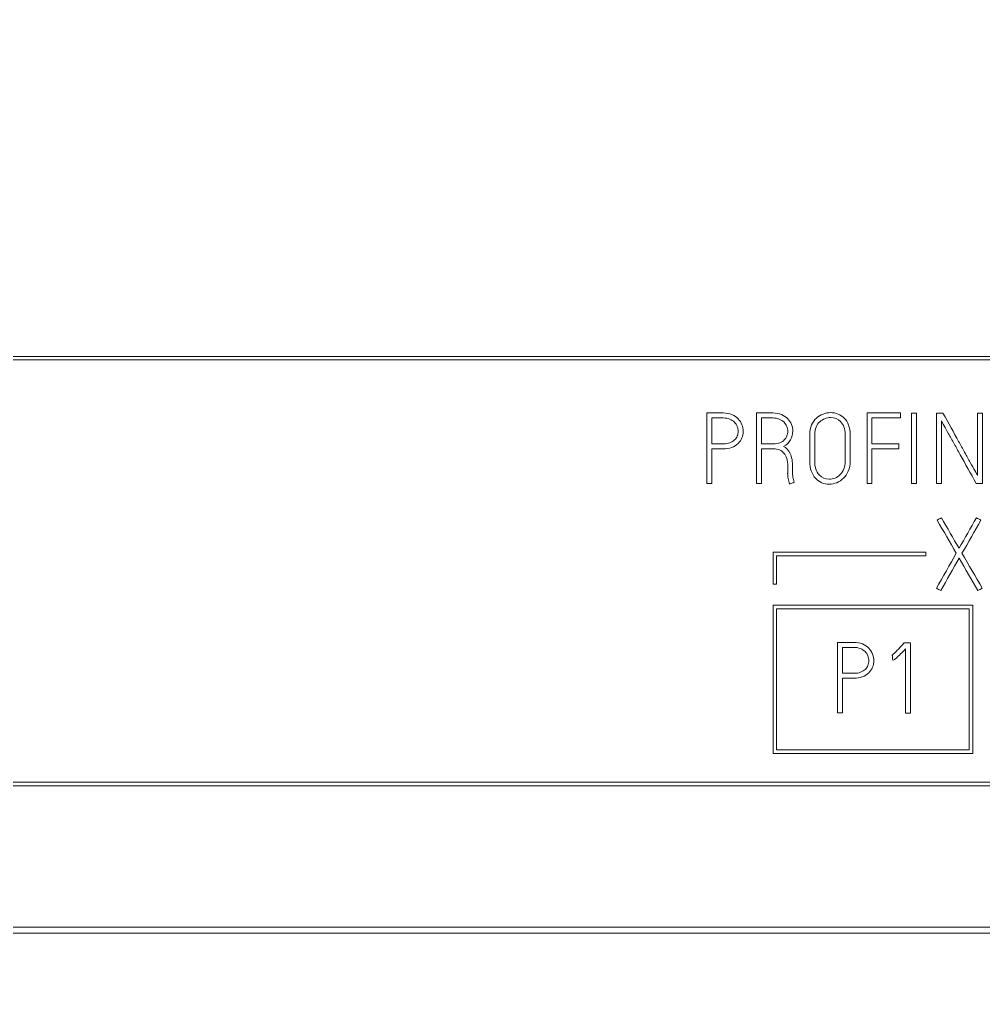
# Model space of a CAD drawing. Header units: millimetres. Extents: x 0 to 1189, y 0 to 841.
# Drawn here: x 955.09 to 982.38, y 293.52 to 321.5 of the extents above; entities that cross this region are included whole.
import ezdxf

# ---------------------------------------------------------------- set-up
doc = ezdxf.new("R2010")
doc.units = ezdxf.units.MM
doc.layers.add('1', color=7, linetype='Continuous')

msp = doc.modelspace()

# ---------------------------------------------------------------- linework, layer by layer
at = {"layer": '1', "color": 7, "linetype": 'Continuous', "lineweight": 13}
for p, q in [((1031.925, 311.961), (882.266, 311.961)), ((882.368, 311.861), (1031.825, 311.861)), ((980.755, 306.411), (976.425, 306.411)), ((976.425, 306.411), (976.425, 305.511)), ((976.525, 305.511), (976.525, 306.311)), ((976.525, 306.311), (980.755, 306.311)), ((980.755, 306.311), (980.755, 306.411)), ((976.425, 305.511), (976.525, 305.511)), ((982.084, 304.911), (976.425, 304.911)), ((976.425, 304.911), (976.425, 300.711)), ((976.525, 300.811), (976.525, 304.811)), ((976.525, 304.811), (981.984, 304.811)), ((981.984, 304.811), (981.984, 300.811)), ((982.084, 300.711), (982.084, 304.911)), ((976.425, 300.711), (982.084, 300.711)), ((981.984, 300.811), (976.525, 300.811)), ((882.266, 299.789), (1031.925, 299.789)), ((1031.825, 299.896), (882.368, 299.896)), ((875.08, 295.621), (1039.08, 295.621)), ((878.789, 295.79), (1035.36, 295.79))]:
    msp.add_line(p, q, dxfattribs=at)
for points, knots in [([(950.48, 224.19), (898.21, 224.19), (842.672, 224.19), (783.868, 224.19), (777.143, 224.19), (773.452, 224.19), (772.941, 224.19), (772.593, 224.19), (772.362, 224.19), (771.984, 224.197), (770.669, 224.274), (768.364, 224.788), (765.613, 226.213), (763.316, 228.292), (761.893, 230.477), (761.135, 232.357), (760.808, 233.611), (760.648, 234.609), (760.587, 235.255), (760.568, 235.699), (760.562, 235.924), (760.562, 236.058), (760.562, 236.216), (760.561, 236.445), (760.562, 237.055), (760.562, 237.972), (760.561, 238.996), (760.562, 245.938), (760.562, 259.005), (760.562, 298.004), (760.561, 356.81), (760.562, 415.607), (760.561, 449.918), (760.562, 458.897), (760.561, 461.761), (760.562, 463.181), (760.561, 463.91), (760.562, 464.25), (760.562, 464.466), (760.565, 464.602), (760.567, 464.681), (760.585, 465.198), (760.689, 466.243), (761.139, 468.204), (762.201, 470.586), (764.142, 473), (766.634, 474.84), (769.058, 475.801), (770.812, 476.128), (771.698, 476.205), (772.208, 476.226), (772.877, 476.227), (773.791, 476.227), (775.425, 476.227), (779.916, 476.227), (790.535, 476.227), (852.604, 476.227), (963.681, 476.227), (1071.488, 476.227), (1130.292, 476.227), (1137.017, 476.227), (1140.708, 476.227), (1141.22, 476.227), (1141.568, 476.227), (1141.799, 476.227), (1142.176, 476.22), (1143.491, 476.143), (1145.796, 475.628), (1148.547, 474.204), (1150.844, 472.125), (1152.267, 469.94), (1153.026, 468.06), (1153.353, 466.806), (1153.512, 465.807), (1153.573, 465.161), (1153.593, 464.718), (1153.598, 464.492), (1153.598, 464.359), (1153.599, 464.201), (1153.599, 463.972), (1153.599, 463.361), (1153.599, 462.444), (1153.599, 461.421), (1153.599, 454.479), (1153.599, 441.411), (1153.599, 402.413), (1153.599, 343.606), (1153.599, 284.809), (1153.599, 250.498), (1153.599, 241.52), (1153.599, 238.655), (1153.599, 237.235), (1153.599, 236.506), (1153.599, 236.167), (1153.598, 235.951), (1153.595, 235.814), (1153.593, 235.735), (1153.575, 235.218), (1153.471, 234.174), (1153.021, 232.213), (1151.96, 229.831), (1150.019, 227.417), (1147.526, 225.577), (1145.102, 224.616), (1143.349, 224.288), (1142.463, 224.211), (1141.952, 224.19), (1141.284, 224.189), (1140.369, 224.19), (1138.735, 224.189), (1134.244, 224.19), (1123.625, 224.189), (1061.556, 224.19), (1002.751, 224.19), (950.48, 224.19)], [0, 0, 0, 0, 0.125, 0.132812, 0.140625, 0.141113, 0.141602, 0.141846, 0.141968, 0.14209, 0.142578, 0.144531, 0.146484, 0.148438, 0.150391, 0.151367, 0.152344, 0.152832, 0.15332, 0.153564, 0.153687, 0.153748, 0.153809, 0.154053, 0.154297, 0.155273, 0.15625, 0.156738, 0.171875, 0.1875, 0.25, 0.3125, 0.328125, 0.332031, 0.333984, 0.334961, 0.335449, 0.335693, 0.335815, 0.335876, 0.335938, 0.335968, 0.336914, 0.337891, 0.339844, 0.341797, 0.34375, 0.345703, 0.34668, 0.347168, 0.347412, 0.347656, 0.348633, 0.349609, 0.351562, 0.359375, 0.375, 0.5, 0.625, 0.632812, 0.640625, 0.641113, 0.641602, 0.641846, 0.641968, 0.64209, 0.642578, 0.644531, 0.646484, 0.648438, 0.650391, 0.651367, 0.652344, 0.652832, 0.65332, 0.653564, 0.653687, 0.653748, 0.653809, 0.654053, 0.654297, 0.655273, 0.65625, 0.656738, 0.671875, 0.6875, 0.75, 0.8125, 0.828125, 0.832031, 0.833984, 0.834961, 0.835449, 0.835693, 0.835815, 0.835876, 0.835938, 0.835968, 0.836914, 0.837891, 0.839844, 0.841797, 0.84375, 0.845703, 0.84668, 0.847168, 0.847412, 0.847656, 0.848633, 0.849609, 0.851562, 0.859375, 0.875, 1, 1, 1, 1]), ([(950.48, 229.19), (1002.751, 229.19), (1061.556, 229.19), (1123.625, 229.189), (1134.244, 229.19), (1138.735, 229.189), (1140.37, 229.19), (1141.282, 229.189), (1141.846, 229.19), (1142.143, 229.202), (1142.671, 229.248), (1143.709, 229.442), (1145.079, 229.985), (1146.528, 231.055), (1147.657, 232.459), (1148.257, 233.804), (1148.527, 234.984), (1148.584, 235.552), (1148.596, 235.897), (1148.597, 235.942), (1148.598, 236.007), (1148.599, 236.173), (1148.599, 236.508), (1148.599, 237.235), (1148.599, 238.656), (1148.599, 241.52), (1148.599, 250.498), (1148.599, 284.809), (1148.599, 343.606), (1148.599, 402.413), (1148.599, 441.411), (1148.599, 454.479), (1148.599, 461.42), (1148.599, 462.444), (1148.599, 463.364), (1148.599, 463.97), (1148.599, 464.192), (1148.598, 464.347), (1148.598, 464.426), (1148.595, 464.548), (1148.583, 464.816), (1148.549, 465.178), (1148.453, 465.778), (1148.269, 466.487), (1147.812, 467.618), (1147.008, 468.853), (1145.673, 470.062), (1144.073, 470.89), (1142.795, 471.175), (1141.985, 471.223), (1141.755, 471.227), (1141.567, 471.227), (1141.218, 471.227), (1140.709, 471.227), (1137.018, 471.227), (1130.292, 471.227), (1071.488, 471.227), (963.681, 471.227), (852.604, 471.227), (790.535, 471.227), (779.916, 471.227), (775.426, 471.227), (773.79, 471.227), (772.879, 471.227), (772.314, 471.227), (772.018, 471.214), (771.489, 471.168), (770.451, 470.975), (769.081, 470.431), (767.632, 469.362), (766.503, 467.958), (765.904, 466.612), (765.633, 465.433), (765.577, 464.865), (765.565, 464.52), (765.563, 464.474), (765.562, 464.409), (765.562, 464.243), (765.561, 463.909), (765.562, 463.182), (765.561, 461.761), (765.562, 458.897), (765.561, 449.918), (765.562, 415.607), (765.561, 356.81), (765.562, 298.004), (765.562, 259.005), (765.562, 245.938), (765.561, 238.996), (765.562, 237.973), (765.562, 237.053), (765.561, 236.447), (765.562, 236.225), (765.562, 236.07), (765.562, 235.991), (765.565, 235.869), (765.577, 235.601), (765.611, 235.238), (765.707, 234.638), (765.892, 233.929), (766.348, 232.798), (767.152, 231.564), (768.488, 230.355), (770.087, 229.527), (771.365, 229.241), (772.176, 229.194), (772.406, 229.19), (772.594, 229.19), (772.943, 229.19), (773.452, 229.19), (777.143, 229.19), (783.868, 229.19), (842.672, 229.19), (898.21, 229.19), (950.48, 229.19)], [0, 0, 0, 0, 0.125, 0.140625, 0.148438, 0.150391, 0.151367, 0.152344, 0.152588, 0.152832, 0.15332, 0.154297, 0.15625, 0.158203, 0.160156, 0.162109, 0.163086, 0.164032, 0.164062, 0.164124, 0.164185, 0.164307, 0.164551, 0.165039, 0.166016, 0.167969, 0.171875, 0.1875, 0.25, 0.3125, 0.328125, 0.343262, 0.34375, 0.344727, 0.345703, 0.345947, 0.346191, 0.346252, 0.346313, 0.346436, 0.34668, 0.347168, 0.347656, 0.348633, 0.349609, 0.351562, 0.353516, 0.355469, 0.357422, 0.35791, 0.358032, 0.358154, 0.358398, 0.358887, 0.359375, 0.367188, 0.375, 0.5, 0.625, 0.640625, 0.648438, 0.650391, 0.651367, 0.652344, 0.652588, 0.652832, 0.65332, 0.654297, 0.65625, 0.658203, 0.660156, 0.662109, 0.663086, 0.664032, 0.664062, 0.664124, 0.664185, 0.664307, 0.664551, 0.665039, 0.666016, 0.667969, 0.671875, 0.6875, 0.75, 0.8125, 0.828125, 0.843262, 0.84375, 0.844727, 0.845703, 0.845947, 0.846191, 0.846252, 0.846313, 0.846436, 0.84668, 0.847168, 0.847656, 0.848633, 0.849609, 0.851562, 0.853516, 0.855469, 0.857422, 0.85791, 0.858032, 0.858154, 0.858398, 0.858887, 0.859375, 0.867188, 0.875, 1, 1, 1, 1]), ([(975.26, 310.312), (975.188, 310.343), (975.107, 310.358), (974.861, 310.358), (974.707, 310.358), (974.553, 310.358)], [0, 0, 0, 0, 0.37586, 0.37586, 1, 1, 1, 1]), ([(976.663, 310.313), (976.592, 310.343), (976.51, 310.358), (976.264, 310.358), (976.11, 310.358), (975.957, 310.358)], [0, 0, 0, 0, 0.37586, 0.37586, 1, 1, 1, 1]), ([(978.437, 310.213), (978.389, 310.263), (978.332, 310.302), (978.201, 310.355), (978.131, 310.369), (977.985, 310.369), (977.914, 310.355), (977.773, 310.302), (977.71, 310.262), (977.597, 310.159), (977.552, 310.094), (977.518, 310.018)], [0, 0, 0, 0, 0.203129, 0.203129, 0.406258, 0.406258, 0.604728, 0.604728, 0.802364, 0.802364, 1, 1, 1, 1]), ([(982.216, 308.588), (982.201, 308.616), (982.176, 308.662), (982.104, 308.791), (982.061, 308.867), (981.963, 309.043), (981.91, 309.139), (981.795, 309.346), (981.738, 309.45), (981.545, 309.797), (981.398, 310.065), (981.236, 310.357)], [0, 0, 0, 0, 0.156542, 0.156542, 0.313434, 0.313434, 0.470786, 0.470786, 0.628139, 0.628139, 1, 1, 1, 1]), ([(974.695, 309.34), (974.801, 309.34), (974.908, 309.34), (975.19, 309.34), (975.33, 309.39), (975.484, 309.539), (975.52, 309.591), (975.568, 309.709), (975.58, 309.771), (975.58, 309.901), (975.568, 309.964), (975.52, 310.088), (975.484, 310.144), (975.39, 310.242), (975.331, 310.282), (975.26, 310.312)], [0, 0, 0, 0, 0.156652, 0.156652, 0.415577, 0.415577, 0.533205, 0.533205, 0.650256, 0.650256, 0.766698, 0.766698, 0.883139, 0.883139, 1, 1, 1, 1]), ([(974.695, 310.216), (974.801, 310.216), (974.908, 310.216), (975.084, 310.216), (975.146, 310.205), (975.251, 310.161), (975.295, 310.132), (975.332, 310.096)], [0, 0, 0, 0, 0.431706, 0.431706, 0.716302, 0.716302, 1, 1, 1, 1]), ([(975.332, 310.096), (975.368, 310.059), (975.394, 310.019), (975.43, 309.928), (975.438, 309.882), (975.438, 309.792), (975.43, 309.748), (975.397, 309.663), (975.371, 309.625), (975.3, 309.559), (975.257, 309.532), (975.151, 309.491), (975.088, 309.481), (974.908, 309.481), (974.801, 309.481), (974.695, 309.481)], [0, 0, 0, 0, 0.137616, 0.137616, 0.275231, 0.275231, 0.408799, 0.408799, 0.541447, 0.541447, 0.674733, 0.674733, 0.808019, 0.808019, 1, 1, 1, 1]), ([(976.098, 310.216), (976.205, 310.216), (976.311, 310.216), (976.488, 310.216), (976.55, 310.205), (976.655, 310.161), (976.699, 310.132), (976.736, 310.097)], [0, 0, 0, 0, 0.429184, 0.429184, 0.713484, 0.713484, 1, 1, 1, 1]), ([(976.726, 309.412), (976.814, 309.458), (976.88, 309.52), (976.963, 309.675), (976.984, 309.756), (976.984, 309.904), (976.972, 309.967), (976.924, 310.091), (976.888, 310.147), (976.794, 310.245), (976.734, 310.284), (976.663, 310.313)], [0, 0, 0, 0, 0.231737, 0.231737, 0.46269, 0.46269, 0.642008, 0.642008, 0.821326, 0.821326, 1, 1, 1, 1]), ([(976.736, 310.097), (976.771, 310.062), (976.798, 310.022), (976.833, 309.931), (976.842, 309.885), (976.842, 309.795), (976.834, 309.751), (976.818, 309.709)], [0, 0, 0, 0, 0.337469, 0.337469, 0.674938, 0.674938, 1, 1, 1, 1]), ([(977.736, 308.602), (977.649, 308.692), (977.605, 308.822), (977.605, 309.244), (977.605, 309.498), (977.605, 309.831), (977.618, 309.899), (977.67, 310.017), (977.704, 310.067), (977.789, 310.146), (977.838, 310.176), (977.947, 310.217), (978.002, 310.227), (978.168, 310.227), (978.262, 310.189), (978.337, 310.113)], [0, 0, 0, 0, 0.189462, 0.189462, 0.475624, 0.475624, 0.563302, 0.563302, 0.651218, 0.651218, 0.738413, 0.738413, 0.825609, 0.825609, 1, 1, 1, 1]), ([(977.633, 308.504), (977.736, 308.395), (977.864, 308.341), (978.088, 308.341), (978.16, 308.355), (978.302, 308.41), (978.365, 308.452), (978.476, 308.563), (978.522, 308.631), (978.592, 308.792), (978.609, 308.884), (978.609, 309.244), (978.609, 309.498), (978.609, 309.847), (978.594, 309.934), (978.536, 310.091), (978.493, 310.158), (978.437, 310.213)], [0, 0, 0, 0, 0.20335, 0.20335, 0.300032, 0.300032, 0.396714, 0.396714, 0.493691, 0.493691, 0.591163, 0.591163, 0.825677, 0.825677, 0.912838, 0.912838, 1, 1, 1, 1]), ([(978.337, 310.113), (978.424, 310.03), (978.468, 309.91), (978.468, 309.498), (978.468, 309.244), (978.468, 308.907), (978.455, 308.834), (978.403, 308.708), (978.369, 308.655), (978.284, 308.568), (978.235, 308.536), (978.126, 308.493), (978.071, 308.482), (978.016, 308.482)], [0, 0, 0, 0, 0.210841, 0.210841, 0.551942, 0.551942, 0.663724, 0.663724, 0.775809, 0.775809, 0.887905, 0.887905, 1, 1, 1, 1]), ([(981.195, 310.133), (981.208, 310.107), (981.233, 310.062), (981.305, 309.934), (981.347, 309.859), (981.445, 309.683), (981.499, 309.587), (981.613, 309.38), (981.671, 309.276), (981.868, 308.925), (982.018, 308.653), (982.183, 308.357)], [0, 0, 0, 0, 0.157828, 0.157828, 0.316016, 0.316016, 0.473741, 0.473741, 0.631861, 0.631861, 1, 1, 1, 1]), ([(977.518, 310.018), (977.484, 309.941), (977.466, 309.853), (977.466, 309.498), (977.466, 309.244), (977.466, 308.787), (977.522, 308.625), (977.633, 308.504)], [0, 0, 0, 0, 0.17915, 0.17915, 0.63502, 0.63502, 1, 1, 1, 1]), ([(976.745, 309.595), (976.712, 309.561), (976.67, 309.535), (976.568, 309.494), (976.508, 309.484), (976.326, 309.484), (976.212, 309.484), (976.098, 309.484)], [0, 0, 0, 0, 0.274112, 0.274112, 0.546657, 0.546657, 1, 1, 1, 1]), ([(976.098, 309.342), (976.21, 309.342), (976.322, 309.342), (976.564, 309.342), (976.664, 309.302), (976.807, 309.141), (976.842, 309.015), (976.842, 308.785), (976.842, 308.726), (976.842, 308.668)], [0, 0, 0, 0, 0.269407, 0.269407, 0.581768, 0.581768, 0.894212, 0.894212, 1, 1, 1, 1]), ([(976.981, 308.76), (976.981, 308.778), (976.981, 308.797), (976.981, 308.985), (976.957, 309.117), (976.858, 309.302), (976.798, 309.369), (976.726, 309.412)], [0, 0, 0, 0, 0.051637, 0.051637, 0.525819, 0.525819, 1, 1, 1, 1]), ([(977.025, 308.393), (977.005, 308.445), (976.992, 308.494), (976.981, 308.584), (976.978, 308.626), (976.978, 308.681), (976.978, 308.698), (976.978, 308.73), (976.979, 308.745), (976.981, 308.76)], [0, 0, 0, 0, 0.331667, 0.331667, 0.666095, 0.666095, 0.834842, 0.834842, 1, 1, 1, 1]), ([(976.839, 308.643), (976.839, 308.601), (976.844, 308.554), (976.86, 308.455), (976.875, 308.401), (976.895, 308.344)], [0, 0, 0, 0, 0.5, 0.5, 1, 1, 1, 1]), ([(978.959, 303.812), (978.888, 303.843), (978.806, 303.858), (978.56, 303.858), (978.407, 303.858), (978.253, 303.858)], [0, 0, 0, 0, 0.37586, 0.37586, 1, 1, 1, 1]), ([(978.395, 302.84), (978.501, 302.84), (978.608, 302.84), (978.89, 302.84), (979.03, 302.89), (979.183, 303.039), (979.22, 303.091), (979.268, 303.209), (979.28, 303.271), (979.28, 303.401), (979.268, 303.464), (979.22, 303.588), (979.184, 303.644), (979.09, 303.742), (979.03, 303.782), (978.959, 303.812)], [0, 0, 0, 0, 0.156652, 0.156652, 0.415578, 0.415578, 0.533206, 0.533206, 0.650257, 0.650257, 0.766698, 0.766698, 0.883139, 0.883139, 1, 1, 1, 1]), ([(978.395, 303.716), (978.501, 303.716), (978.608, 303.716), (978.784, 303.716), (978.846, 303.705), (978.951, 303.661), (978.995, 303.632), (979.031, 303.596)], [0, 0, 0, 0, 0.431706, 0.431706, 0.716302, 0.716302, 1, 1, 1, 1]), ([(980.122, 303.824), (980.089, 303.787), (980.055, 303.75), (979.984, 303.674), (979.952, 303.639), (979.891, 303.576), (979.864, 303.55), (979.816, 303.508), (979.799, 303.494), (979.789, 303.489)], [0, 0, 0, 0, 0.25, 0.25, 0.5, 0.5, 0.75, 0.75, 1, 1, 1, 1]), ([(979.815, 303.353), (979.822, 303.353), (979.831, 303.355), (979.856, 303.362), (979.874, 303.375), (979.926, 303.417), (979.961, 303.449), (980.048, 303.536), (980.106, 303.597), (980.178, 303.675)], [0, 0, 0, 0, 0.256406, 0.256406, 0.506305, 0.506305, 0.75267, 0.75267, 1, 1, 1, 1]), ([(980.317, 303.847), (980.293, 303.847), (980.27, 303.847), (980.212, 303.847), (980.177, 303.847), (980.142, 303.847)], [0, 0, 0, 0, 0.397287, 0.397287, 1, 1, 1, 1]), ([(979.031, 303.596), (979.067, 303.559), (979.094, 303.519), (979.129, 303.428), (979.138, 303.382), (979.138, 303.292), (979.13, 303.248), (979.097, 303.163), (979.071, 303.125), (979, 303.059), (978.957, 303.032), (978.851, 302.991), (978.788, 302.981), (978.608, 302.981), (978.501, 302.981), (978.395, 302.981)], [0, 0, 0, 0, 0.137616, 0.137616, 0.275231, 0.275231, 0.408799, 0.408799, 0.541447, 0.541447, 0.674733, 0.674733, 0.808019, 0.808019, 1, 1, 1, 1])]:
    msp.add_open_spline(points, degree=3, knots=knots, dxfattribs=at)
for points in [[(974.553, 310.358), (974.553, 309.691), (974.553, 309.024), (974.553, 308.357)], [(975.957, 310.358), (975.957, 309.691), (975.957, 309.024), (975.957, 308.357)], [(980.038, 310.358), (979.721, 310.358), (979.404, 310.358), (979.087, 310.358)], [(979.087, 310.358), (979.087, 309.693), (979.087, 309.028), (979.087, 308.363)], [(980.038, 310.216), (980.038, 310.263), (980.038, 310.311), (980.038, 310.358)], [(980.49, 310.352), (980.444, 310.352), (980.398, 310.352), (980.351, 310.352)], [(980.351, 310.352), (980.351, 309.687), (980.351, 309.022), (980.351, 308.357)], [(980.49, 308.357), (980.49, 309.022), (980.49, 309.687), (980.49, 310.352)], [(981.236, 310.357), (981.176, 310.357), (981.116, 310.357), (981.056, 310.357)], [(981.056, 310.357), (981.056, 309.691), (981.056, 309.024), (981.056, 308.357)], [(982.357, 310.357), (982.31, 310.357), (982.263, 310.357), (982.216, 310.357)], [(982.216, 310.357), (982.216, 309.768), (982.216, 309.178), (982.216, 308.588)], [(982.357, 308.357), (982.357, 309.024), (982.357, 309.691), (982.357, 310.357)], [(974.695, 309.481), (974.695, 309.726), (974.695, 309.971), (974.695, 310.216)], [(976.098, 309.484), (976.098, 309.728), (976.098, 309.972), (976.098, 310.216)], [(979.228, 309.484), (979.228, 309.728), (979.228, 309.972), (979.228, 310.216)], [(979.228, 310.216), (979.498, 310.216), (979.768, 310.216), (980.038, 310.216)], [(981.195, 308.357), (981.195, 308.949), (981.195, 309.541), (981.195, 310.133)], [(976.818, 309.709), (976.803, 309.666), (976.779, 309.628), (976.745, 309.595)], [(974.695, 308.357), (974.695, 308.685), (974.695, 309.012), (974.695, 309.34)], [(976.098, 308.357), (976.098, 308.686), (976.098, 309.014), (976.098, 309.342)], [(979.988, 309.484), (979.735, 309.484), (979.482, 309.484), (979.228, 309.484)], [(979.228, 308.363), (979.228, 308.69), (979.228, 309.018), (979.228, 309.345)], [(979.228, 309.345), (979.482, 309.345), (979.735, 309.345), (979.988, 309.345)], [(979.988, 309.345), (979.988, 309.391), (979.988, 309.438), (979.988, 309.484)], [(976.842, 308.668), (976.841, 308.66), (976.84, 308.652), (976.839, 308.643)], [(976.895, 308.344), (976.938, 308.36), (976.982, 308.377), (977.025, 308.393)], [(978.016, 308.482), (977.903, 308.482), (977.809, 308.522), (977.736, 308.602)], [(974.553, 308.357), (974.601, 308.357), (974.648, 308.357), (974.695, 308.357)], [(975.957, 308.357), (976.004, 308.357), (976.051, 308.357), (976.098, 308.357)], [(979.087, 308.363), (979.134, 308.363), (979.181, 308.363), (979.228, 308.363)], [(980.351, 308.357), (980.398, 308.357), (980.444, 308.357), (980.49, 308.357)], [(981.056, 308.357), (981.103, 308.357), (981.149, 308.357), (981.195, 308.357)], [(982.183, 308.357), (982.241, 308.357), (982.299, 308.357), (982.357, 308.357)], [(981.195, 307.388), (981.155, 307.365), (981.115, 307.342), (981.075, 307.319)], [(981.075, 307.319), (981.256, 307.007), (981.436, 306.696), (981.617, 306.384)], [(981.694, 306.523), (981.528, 306.811), (981.361, 307.1), (981.195, 307.388)], [(982.185, 307.388), (982.021, 307.1), (981.858, 306.811), (981.694, 306.523)], [(981.777, 306.381), (981.955, 306.694), (982.132, 307.006), (982.31, 307.319)], [(982.31, 307.319), (982.268, 307.342), (982.227, 307.365), (982.185, 307.388)], [(981.617, 306.384), (981.429, 306.054), (981.241, 305.724), (981.053, 305.393)], [(981.175, 305.324), (981.349, 305.63), (981.523, 305.936), (981.697, 306.242)], [(981.697, 306.242), (981.874, 305.936), (982.052, 305.63), (982.229, 305.324)], [(982.352, 305.393), (982.16, 305.723), (981.969, 306.052), (981.777, 306.381)], [(981.053, 305.393), (981.094, 305.37), (981.135, 305.347), (981.175, 305.324)], [(982.229, 305.324), (982.27, 305.347), (982.311, 305.37), (982.352, 305.393)], [(978.253, 303.858), (978.253, 303.191), (978.253, 302.524), (978.253, 301.857)], [(978.395, 302.981), (978.395, 303.226), (978.395, 303.471), (978.395, 303.716)], [(980.142, 303.847), (980.135, 303.839), (980.129, 303.832), (980.122, 303.824)], [(980.178, 303.675), (980.178, 303.068), (980.178, 302.461), (980.178, 301.855)], [(980.317, 301.855), (980.317, 302.519), (980.317, 303.183), (980.317, 303.847)], [(979.789, 303.489), (979.795, 303.491), (979.801, 303.493), (979.806, 303.494)], [(979.806, 303.494), (979.809, 303.447), (979.812, 303.4), (979.815, 303.353)], [(978.395, 301.857), (978.395, 302.185), (978.395, 302.512), (978.395, 302.84)], [(978.253, 301.857), (978.301, 301.857), (978.348, 301.857), (978.395, 301.857)], [(980.178, 301.855), (980.224, 301.855), (980.27, 301.855), (980.317, 301.855)]]:
    msp.add_open_spline(points, degree=3, dxfattribs=at)

doc.saveas('drawing.dxf')
